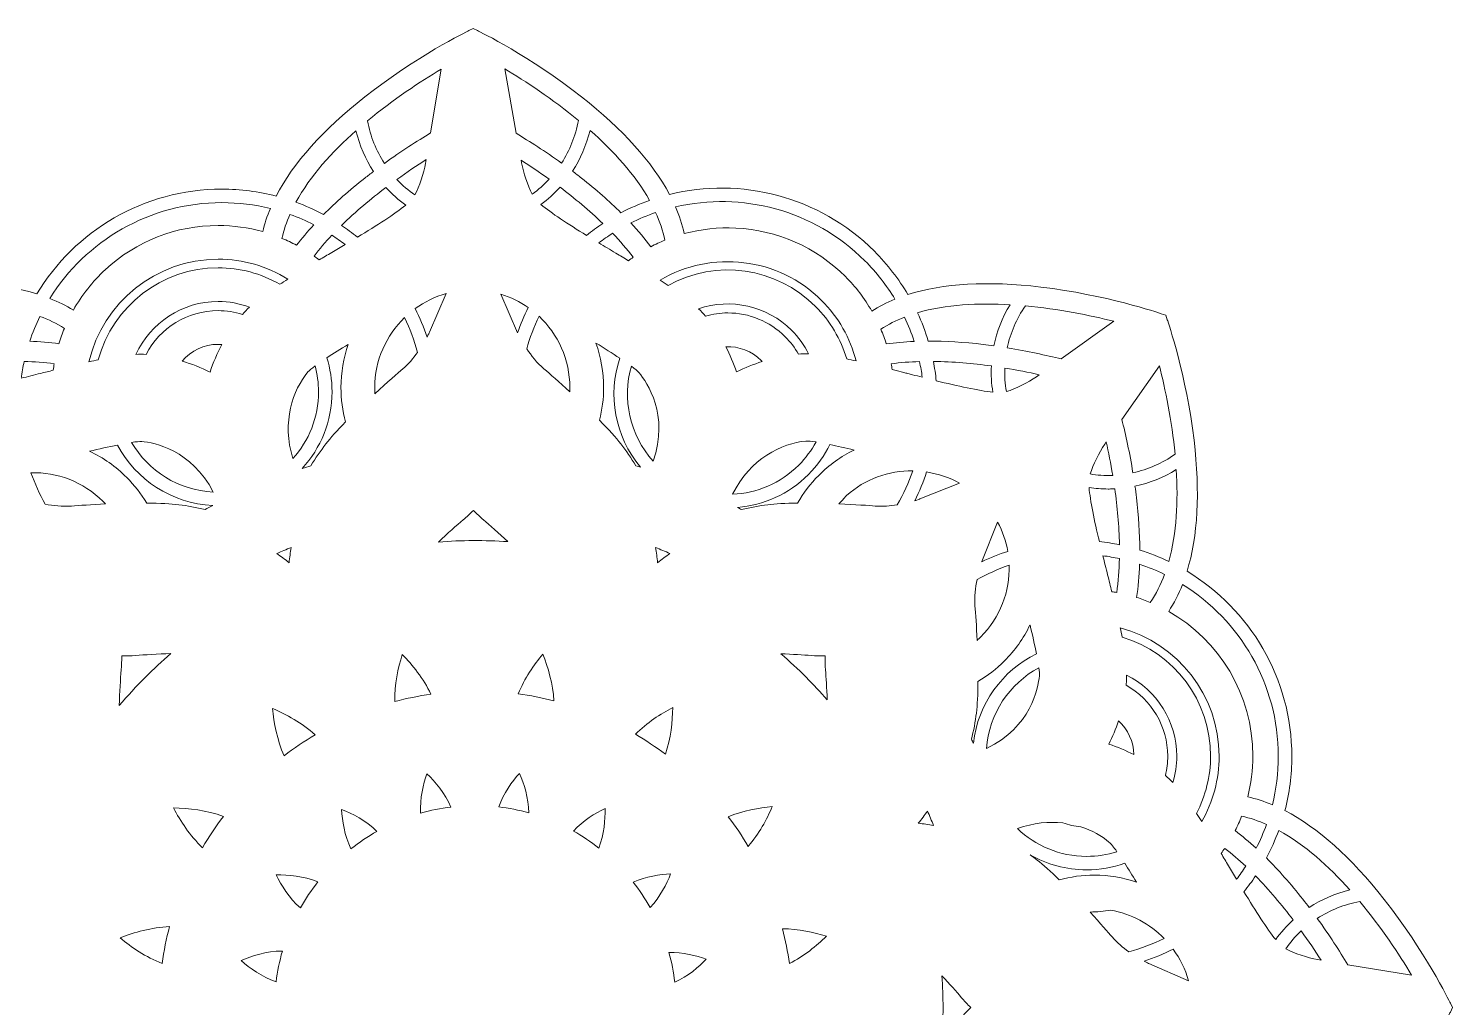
# Model space of a CAD drawing. Header units: millimetres. Extents: x -417 to 661, y -646 to -7.
# Drawn here: x 76.5 to 298.1, y -493.3 to -340.9 of the extents above; entities that cross this region are included whole.
import ezdxf

# ---------------------------------------------------------------- set-up
doc = ezdxf.new("R2010")
doc.units = ezdxf.units.MM
doc.header["$MEASUREMENT"] = 0
doc.layers.add('Layer 1', color=7, linetype='Continuous')

msp = doc.modelspace()

# ---------------------------------------------------------------- linework, layer by layer
at = {"layer": 'Layer 1', "lineweight": 0}
for points, knots in [([(297.77, -492.63), (297.61, -492.3), (293.76, -484.45), (287.47, -476.47), (282.31, -469.92), (277.15, -465.31), (272.02, -462.66), (272.72, -459.96), (273.1, -457.13), (273.1, -454.22), (273.1, -442.01), (266.56, -431.31), (256.8, -425.41), (258.48, -419.96), (258.84, -413.14), (257.88, -404.99), (256.68, -394.91), (253.85, -386.63), (253.73, -386.28), (253.73, -386.28), (253.48, -385.56), (253.48, -385.56), (253.48, -385.56), (252.75, -385.31), (252.75, -385.31), (252.41, -385.19), (244.13, -382.36), (234.04, -381.16), (225.77, -380.18), (218.85, -380.57), (213.35, -382.32), (211.94, -379.92), (210.2, -377.65), (208.14, -375.59), (199.51, -366.96), (187.32, -364.01), (176.25, -366.74), (173.58, -361.7), (169.02, -356.62), (162.57, -351.55), (154.59, -345.26), (146.74, -341.41), (146.41, -341.25), (146.41, -341.25), (145.72, -340.91), (145.72, -340.91), (145.72, -340.91), (145.03, -341.25), (145.03, -341.25), (144.7, -341.41), (136.85, -345.26), (128.87, -351.55), (122.32, -356.7), (117.71, -361.87), (115.06, -367), (112.36, -366.29), (109.53, -365.92), (106.61, -365.92), (94.41, -365.92), (83.7, -372.46), (77.81, -382.22), (72.36, -380.54), (65.53, -380.17), (57.39, -381.14), (47.3, -382.34), (39.03, -385.17), (38.68, -385.29), (38.68, -385.29), (37.95, -385.54), (37.95, -385.54), (37.95, -385.54), (37.7, -386.26), (37.7, -386.26), (37.58, -386.61), (34.76, -394.89), (33.56, -404.97), (32.57, -413.25), (32.97, -420.17), (34.72, -425.67), (32.31, -427.08), (30.05, -428.82), (27.99, -430.88), (19.35, -439.51), (16.41, -451.7), (19.14, -462.77), (14.1, -465.43), (9.02, -470), (3.94, -476.44), (-2.34, -484.42), (-6.19, -492.28), (-6.36, -492.61), (-6.36, -492.61), (-6.69, -493.3), (-6.69, -493.3), (-6.69, -493.3), (-6.36, -493.99), (-6.36, -493.99), (-6.19, -494.32), (-2.34, -502.17), (3.94, -510.15), (9.07, -516.66), (14.2, -521.25), (19.3, -523.91), (18.66, -526.49), (18.32, -529.19), (18.32, -531.97), (18.32, -544.22), (24.91, -554.96), (34.73, -560.84), (32.95, -566.35), (32.55, -573.3), (33.54, -581.63), (34.74, -591.71), (37.56, -599.99), (37.68, -600.34), (37.68, -600.34), (37.94, -601.06), (37.94, -601.06), (37.94, -601.06), (38.66, -601.31), (38.66, -601.31), (39.01, -601.43), (47.29, -604.26), (57.37, -605.46), (65.57, -606.44), (72.43, -606.05), (77.9, -604.34), (79.24, -606.51), (80.84, -608.56), (82.72, -610.44), (91.41, -619.13), (103.7, -622.05), (114.83, -619.23), (117.44, -624.48), (122.12, -629.78), (128.84, -635.08), (136.82, -641.36), (144.67, -645.21), (145, -645.37), (145, -645.37), (145.69, -645.71), (145.69, -645.71), (145.69, -645.71), (146.38, -645.37), (146.38, -645.37), (146.71, -645.21), (154.57, -641.36), (162.55, -635.08), (168.43, -630.44), (172.76, -625.79), (175.49, -621.18), (178.07, -621.81), (180.76, -622.15), (183.52, -622.15), (196.37, -622.15), (207.56, -614.91), (213.22, -604.28), (218.73, -606.07), (225.69, -606.47), (234.02, -605.48), (244.11, -604.28), (252.39, -601.45), (252.74, -601.33), (252.74, -601.33), (253.46, -601.08), (253.46, -601.08), (253.46, -601.08), (253.71, -600.36), (253.71, -600.36), (253.83, -600.01), (256.66, -591.73), (257.86, -581.65), (258.8, -573.72), (258.48, -567.05), (256.91, -561.67), (259.24, -560.28), (261.43, -558.59), (263.43, -556.59), (272.25, -547.76), (275.13, -535.22), (272.08, -523.96), (277.18, -521.31), (282.33, -516.7), (287.47, -510.18), (293.76, -502.2), (297.61, -494.35), (297.77, -494.01), (297.77, -494.01), (298.11, -493.32), (298.11, -493.32), (298.11, -493.32), (297.77, -492.63), (297.77, -492.63)], [0, 0, 0, 0, 1, 1, 1, 2, 2, 2, 3, 3, 3, 4, 4, 4, 5, 5, 5, 6, 6, 6, 7, 7, 7, 8, 8, 8, 9, 9, 9, 10, 10, 10, 11, 11, 11, 12, 12, 12, 13, 13, 13, 14, 14, 14, 15, 15, 15, 16, 16, 16, 17, 17, 17, 18, 18, 18, 19, 19, 19, 20, 20, 20, 21, 21, 21, 22, 22, 22, 23, 23, 23, 24, 24, 24, 25, 25, 25, 26, 26, 26, 27, 27, 27, 28, 28, 28, 29, 29, 29, 30, 30, 30, 31, 31, 31, 32, 32, 32, 33, 33, 33, 34, 34, 34, 35, 35, 35, 36, 36, 36, 37, 37, 37, 38, 38, 38, 39, 39, 39, 40, 40, 40, 41, 41, 41, 42, 42, 42, 43, 43, 43, 44, 44, 44, 45, 45, 45, 46, 46, 46, 47, 47, 47, 48, 48, 48, 49, 49, 49, 50, 50, 50, 51, 51, 51, 52, 52, 52, 53, 53, 53, 54, 54, 54, 55, 55, 55, 56, 56, 56, 57, 57, 57, 58, 58, 58, 59, 59, 59, 60, 60, 60, 61, 61, 61, 62, 62, 62, 63, 63, 63, 64, 64, 64, 64]), ([(139.09, -357.18), (137, -358.43), (134.51, -360.03), (131.9, -361.91), (130.63, -359.95), (129.72, -357.71), (129.27, -355.29), (133.31, -351.94), (137.51, -349.18), (140.74, -347.24), (140.74, -347.24), (139.09, -357.18), (139.09, -357.18)], [0, 0, 0, 0, 1, 1, 1, 2, 2, 2, 3, 3, 3, 4, 4, 4, 4]), ([(162.08, -355.22), (161.64, -357.65), (160.74, -359.9), (159.47, -361.87), (156.92, -360.04), (154.48, -358.47), (152.42, -357.23), (152.42, -357.23), (150.62, -347.19), (150.62, -347.19), (153.84, -349.12), (158.04, -351.87), (162.08, -355.22)], [0, 0, 0, 0, 1, 1, 1, 2, 2, 2, 3, 3, 3, 4, 4, 4, 4]), ([(127.46, -356.84), (128.03, -359.13), (128.97, -361.26), (130.21, -363.16), (129.76, -363.5), (129.31, -363.84), (128.86, -364.2), (126.45, -366.09), (124.31, -367.99), (122.43, -369.88), (121.05, -369.14), (119.62, -368.5), (118.13, -367.95), (120.35, -363.89), (123.76, -360.12), (127.46, -356.84)], [0, 0, 0, 0, 1, 1, 1, 2, 2, 2, 3, 3, 3, 4, 4, 4, 5, 5, 5, 5]), ([(173.15, -367.67), (171.64, -368.2), (170.15, -368.85), (168.71, -369.6), (166.9, -367.8), (164.85, -366), (162.56, -364.2), (162.1, -363.83), (161.63, -363.47), (161.16, -363.12), (162.4, -361.21), (163.34, -359.07), (163.9, -356.77), (167.54, -359.99), (170.91, -363.68), (173.15, -367.67)], [0, 0, 0, 0, 1, 1, 1, 2, 2, 2, 3, 3, 3, 4, 4, 4, 5, 5, 5, 5]), ([(138.31, -361.92), (138.05, -363.41), (137.33, -365.56), (136.64, -366.83), (135.62, -366.13), (134.69, -365.32), (133.84, -364.41), (135.43, -363.27), (136.97, -362.24), (138.4, -361.33), (138.4, -361.33), (138.31, -361.92), (138.31, -361.92)], [0, 0, 0, 0, 1, 1, 1, 2, 2, 2, 3, 3, 3, 4, 4, 4, 4]), ([(153.24, -361.85), (153.24, -361.85), (153.17, -361.42), (153.17, -361.42), (154.54, -362.3), (156.02, -363.3), (157.53, -364.38), (156.74, -365.24), (155.85, -366.01), (154.91, -366.69), (154.2, -365.37), (153.52, -363.34), (153.24, -361.85)], [0, 0, 0, 0, 1, 1, 1, 2, 2, 2, 3, 3, 3, 4, 4, 4, 4]), ([(135.22, -368.4), (133.5, -369.8), (130.74, -371.55), (127.71, -373.39), (126.91, -372.74), (126.09, -372.13), (125.23, -371.56), (127.43, -369.41), (129.8, -367.43), (132.14, -365.66), (133.08, -366.69), (134.11, -367.61), (135.22, -368.4)], [0, 0, 0, 0, 1, 1, 1, 2, 2, 2, 3, 3, 3, 4, 4, 4, 4]), ([(159.23, -365.63), (161.48, -367.32), (163.76, -369.21), (165.89, -371.27), (165.02, -371.84), (164.18, -372.46), (163.35, -373.12), (160.46, -371.34), (157.86, -369.65), (156.26, -368.3), (157.34, -367.52), (158.33, -366.62), (159.23, -365.63)], [0, 0, 0, 0, 1, 1, 1, 2, 2, 2, 3, 3, 3, 4, 4, 4, 4]), ([(206.66, -377.07), (208.49, -378.91), (210.05, -380.92), (211.34, -383.05), (210.05, -383.58), (208.85, -384.19), (207.74, -384.89), (206.61, -382.94), (205.24, -381.13), (203.63, -379.52), (199.08, -374.97), (193.02, -372.29), (186.58, -371.98), (183.85, -371.85), (181.15, -372.15), (178.56, -372.85), (178.25, -371.47), (177.79, -370.08), (177.19, -368.68), (187.45, -366.3), (198.68, -369.09), (206.66, -377.07)], [0, 0, 0, 0, 1, 1, 1, 2, 2, 2, 3, 3, 3, 4, 4, 4, 5, 5, 5, 6, 6, 6, 7, 7, 7, 7]), ([(106.61, -368.02), (109.21, -368.02), (111.73, -368.34), (114.15, -368.94), (113.64, -370.14), (113.24, -371.34), (112.96, -372.54), (110.71, -371.91), (108.38, -371.58), (106.02, -371.58), (99.51, -371.58), (93.28, -374.02), (88.48, -378.45), (86.48, -380.3), (84.81, -382.42), (83.5, -384.74), (82.37, -384.05), (81.15, -383.45), (79.84, -382.93), (85.41, -373.99), (95.33, -368.02), (106.61, -368.02)], [0, 0, 0, 0, 1, 1, 1, 2, 2, 2, 3, 3, 3, 4, 4, 4, 5, 5, 5, 6, 6, 6, 7, 7, 7, 7]), ([(117.2, -369.85), (118.48, -370.31), (119.72, -370.85), (120.91, -371.47), (119.94, -372.53), (119.05, -373.6), (118.24, -374.66), (117.49, -374.26), (116.73, -373.9), (115.96, -373.58), (116.24, -372.32), (116.66, -371.07), (117.2, -369.85)], [0, 0, 0, 0, 1, 1, 1, 2, 2, 2, 3, 3, 3, 4, 4, 4, 4]), ([(175.55, -373.87), (174.8, -374.17), (174.07, -374.51), (173.35, -374.88), (172.43, -373.65), (171.39, -372.42), (170.25, -371.19), (171.51, -370.56), (172.8, -370.01), (174.11, -369.56), (174.75, -370.97), (175.24, -372.4), (175.55, -373.87)], [0, 0, 0, 0, 1, 1, 1, 2, 2, 2, 3, 3, 3, 4, 4, 4, 4]), ([(125.78, -374.54), (125.09, -374.96), (124.4, -375.37), (123.7, -375.78), (123.04, -376.17), (122.39, -376.56), (121.76, -376.93), (121.49, -376.73), (121.22, -376.53), (120.95, -376.34), (121.81, -375.22), (122.74, -374.14), (123.73, -373.09), (124.43, -373.55), (125.12, -374.03), (125.78, -374.54)], [0, 0, 0, 0, 1, 1, 1, 2, 2, 2, 3, 3, 3, 4, 4, 4, 5, 5, 5, 5]), ([(169.88, -377.06), (169.24, -376.67), (168.58, -376.28), (167.9, -375.87), (167.03, -375.34), (166.14, -374.82), (165.27, -374.29), (165.97, -373.76), (166.68, -373.26), (167.41, -372.8), (168.56, -373.99), (169.64, -375.24), (170.62, -376.53), (170.37, -376.7), (170.12, -376.88), (169.88, -377.06)], [0, 0, 0, 0, 1, 1, 1, 2, 2, 2, 3, 3, 3, 4, 4, 4, 5, 5, 5, 5]), ([(199.92, -383.23), (202.56, -385.87), (204.39, -389.09), (205.3, -392.65), (204.78, -392.54), (204.3, -392.44), (203.84, -392.34), (202.93, -389.26), (201.26, -386.45), (198.98, -384.17), (192.85, -378.04), (183.55, -376.76), (176.04, -380.91), (175.65, -380.65), (175.23, -380.38), (174.79, -380.09), (182.78, -375.34), (193.22, -376.53), (199.92, -383.23)], [0, 0, 0, 0, 1, 1, 1, 2, 2, 2, 3, 3, 3, 4, 4, 4, 5, 5, 5, 6, 6, 6, 6]), ([(116.86, -379.92), (116.42, -380.2), (116.01, -380.47), (115.62, -380.73), (112.7, -379.04), (109.41, -378.16), (106.02, -378.16), (97.29, -378.16), (89.61, -384.12), (87.37, -392.48), (86.92, -392.57), (86.44, -392.68), (85.93, -392.79), (88.07, -383.55), (96.34, -376.83), (106.02, -376.83), (109.91, -376.83), (113.61, -377.89), (116.86, -379.92)], [0, 0, 0, 0, 1, 1, 1, 2, 2, 2, 3, 3, 3, 4, 4, 4, 5, 5, 5, 6, 6, 6, 6]), ([(141.52, -382.17), (141.52, -382.17), (138.9, -388.21), (138.9, -388.21), (138.89, -388.22), (138.76, -388.51), (138.53, -388.95), (138.02, -387.42), (137.4, -385.94), (136.69, -384.52), (138.13, -383.47), (139.76, -382.66), (141.52, -382.17)], [0, 0, 0, 0, 1, 1, 1, 2, 2, 2, 3, 3, 3, 4, 4, 4, 4]), ([(152.62, -388.29), (152.62, -388.28), (152.61, -388.27), (152.61, -388.27), (152.61, -388.27), (150.02, -382.27), (150.02, -382.27), (151.57, -382.74), (153, -383.45), (154.29, -384.35), (153.65, -385.63), (153.09, -386.95), (152.62, -388.29)], [0, 0, 0, 0, 1, 1, 1, 2, 2, 2, 3, 3, 3, 4, 4, 4, 4]), ([(196.33, -391.6), (195.77, -390.61), (195.08, -389.7), (194.27, -388.89), (191.86, -386.48), (188.63, -385.19), (185.33, -385.19), (184.17, -385.19), (183, -385.35), (181.86, -385.68), (181.54, -385.31), (181.18, -384.93), (180.77, -384.54), (185.77, -382.84), (191.46, -384.08), (195.27, -387.89), (196.34, -388.96), (197.24, -390.21), (197.91, -391.56), (197.34, -391.55), (196.82, -391.56), (196.33, -391.6)], [0, 0, 0, 0, 1, 1, 1, 2, 2, 2, 3, 3, 3, 4, 4, 4, 5, 5, 5, 6, 6, 6, 7, 7, 7, 7]), ([(109.81, -385.41), (108.59, -385.02), (107.32, -384.83), (106.02, -384.83), (101.26, -384.83), (96.98, -387.47), (94.81, -391.64), (94.32, -391.62), (93.8, -391.62), (93.23, -391.65), (95.48, -386.7), (100.45, -383.41), (106.02, -383.41), (107.69, -383.41), (109.35, -383.71), (110.9, -384.29), (110.49, -384.67), (110.13, -385.04), (109.81, -385.41)], [0, 0, 0, 0, 1, 1, 1, 2, 2, 2, 3, 3, 3, 4, 4, 4, 5, 5, 5, 6, 6, 6, 6]), ([(229.26, -383.91), (228.04, -385.93), (227.2, -388.1), (226.74, -390.31), (226.2, -390.24), (225.65, -390.16), (225.09, -390.1), (222.05, -389.74), (219.19, -389.56), (216.52, -389.57), (216.07, -388.08), (215.52, -386.61), (214.85, -385.17), (219.28, -383.87), (224.34, -383.62), (229.26, -383.91)], [0, 0, 0, 0, 1, 1, 1, 2, 2, 2, 3, 3, 3, 4, 4, 4, 5, 5, 5, 5]), ([(245.4, -386.49), (245.4, -386.49), (237.23, -392.36), (237.23, -392.36), (234.86, -391.77), (231.98, -391.14), (228.82, -390.62), (229.31, -388.34), (230.25, -386.12), (231.64, -384.09), (236.84, -384.57), (241.74, -385.58), (245.4, -386.49)], [0, 0, 0, 0, 1, 1, 1, 2, 2, 2, 3, 3, 3, 4, 4, 4, 4]), ([(78.29, -385.72), (79.64, -386.23), (80.92, -386.84), (82.1, -387.59), (81.78, -388.37), (81.5, -389.17), (81.25, -389.98), (79.81, -389.79), (78.29, -389.66), (76.7, -389.6), (77.15, -388.27), (77.68, -386.97), (78.29, -385.72)], [0, 0, 0, 0, 1, 1, 1, 2, 2, 2, 3, 3, 3, 4, 4, 4, 4]), ([(130.42, -397.76), (130.4, -397.44), (130.39, -397.11), (130.39, -396.79), (130.39, -392.57), (132.17, -388.7), (135.04, -385.92), (135.87, -387.64), (136.54, -389.46), (137.05, -391.34), (136.41, -392.23), (135.64, -393.16), (134.76, -393.9), (134.01, -394.53), (132.37, -395.96), (130.42, -397.76)], [0, 0, 0, 0, 1, 1, 1, 2, 2, 2, 3, 3, 3, 4, 4, 4, 5, 5, 5, 5]), ([(156.73, -393.9), (155.65, -392.99), (154.74, -391.82), (154.05, -390.78), (154.53, -389.05), (155.17, -387.35), (155.96, -385.71), (158.93, -388.49), (160.76, -392.44), (160.76, -396.79), (160.76, -397.02), (160.75, -397.24), (160.74, -397.46), (159.13, -395.98), (157.65, -394.68), (156.73, -393.9)], [0, 0, 0, 0, 1, 1, 1, 2, 2, 2, 3, 3, 3, 4, 4, 4, 5, 5, 5, 5]), ([(214.33, -389.62), (212.82, -389.69), (211.38, -389.82), (210, -390.01), (209.75, -389.24), (209.47, -388.48), (209.15, -387.73), (210.29, -386.99), (211.53, -386.36), (212.84, -385.85), (213.43, -387.08), (213.92, -388.34), (214.33, -389.62)], [0, 0, 0, 0, 1, 1, 1, 2, 2, 2, 3, 3, 3, 4, 4, 4, 4]), ([(168.68, -405.55), (167.93, -404.59), (166.81, -403.36), (165.36, -401.89), (165.79, -400.23), (166.01, -398.52), (166.01, -396.79), (166.01, -394.4), (165.6, -392.07), (164.81, -389.88), (166.1, -390.67), (167.4, -391.49), (168.52, -392.23), (166.64, -397.93), (167.71, -404.4), (171.76, -409.21), (171.52, -409.14), (171.28, -409.06), (171.03, -408.99), (170.31, -407.79), (169.52, -406.64), (168.68, -405.55)], [0, 0, 0, 0, 1, 1, 1, 2, 2, 2, 3, 3, 3, 4, 4, 4, 5, 5, 5, 6, 6, 6, 7, 7, 7, 7]), ([(106.61, -390.11), (105.88, -391.47), (105.27, -392.91), (104.77, -394.4), (103.36, -393.7), (101.89, -393.12), (100.41, -392.68), (101.8, -391.06), (103.85, -390.08), (106.02, -390.08), (106.22, -390.08), (106.42, -390.09), (106.61, -390.11)], [0, 0, 0, 0, 1, 1, 1, 2, 2, 2, 3, 3, 3, 4, 4, 4, 4]), ([(122.94, -392.17), (123.95, -391.52), (125.1, -390.79), (126.28, -390.08), (125.53, -392.22), (125.14, -394.48), (125.14, -396.79), (125.14, -398.61), (125.38, -400.41), (125.86, -402.16), (124.54, -403.51), (123.51, -404.65), (122.81, -405.55), (121.97, -406.63), (121.18, -407.78), (120.46, -408.98), (120.01, -409.11), (119.56, -409.26), (119.11, -409.4), (121.99, -406.25), (123.75, -402.06), (123.75, -397.46), (123.75, -395.62), (123.47, -393.85), (122.94, -392.17)], [0, 0, 0, 0, 1, 1, 1, 2, 2, 2, 3, 3, 3, 4, 4, 4, 5, 5, 5, 6, 6, 6, 7, 7, 7, 8, 8, 8, 8]), ([(185.03, -390.45), (187.07, -390.37), (189.07, -391.12), (190.55, -392.6), (190.6, -392.65), (190.65, -392.7), (190.69, -392.75), (189.33, -393.18), (187.99, -393.73), (186.69, -394.38), (186.24, -393.02), (185.68, -391.71), (185.03, -390.45)], [0, 0, 0, 0, 1, 1, 1, 2, 2, 2, 3, 3, 3, 4, 4, 4, 4]), ([(80.36, -394.12), (79.73, -394.27), (79.09, -394.43), (78.43, -394.6), (77.41, -394.85), (76.39, -395.11), (75.38, -395.36), (75.49, -394.48), (75.65, -393.61), (75.84, -392.75), (77.42, -392.78), (78.99, -392.89), (80.52, -393.09), (80.46, -393.43), (80.41, -393.77), (80.36, -394.12)], [0, 0, 0, 0, 1, 1, 1, 2, 2, 2, 3, 3, 3, 4, 4, 4, 5, 5, 5, 5]), ([(121.12, -393.43), (121.46, -394.72), (121.65, -396.07), (121.65, -397.46), (121.65, -401.46), (120.14, -405.11), (117.66, -407.87), (115.89, -402.16), (117.66, -397.18), (120.01, -394.38), (120.21, -394.15), (120.6, -393.82), (121.12, -393.43)], [0, 0, 0, 0, 1, 1, 1, 2, 2, 2, 3, 3, 3, 4, 4, 4, 4]), ([(173.73, -408.29), (170.01, -404.17), (168.88, -398.53), (170.33, -393.48), (170.9, -393.9), (171.32, -394.25), (171.53, -394.51), (172.77, -395.99), (176.24, -401.03), (173.73, -408.29)], [0, 0, 0, 0, 1, 1, 1, 2, 2, 2, 3, 3, 3, 3]), ([(214.08, -394.82), (214.08, -394.82), (213.21, -394.59), (213.21, -394.59), (212.99, -394.54), (212.76, -394.48), (212.54, -394.42), (212.54, -394.42), (211.73, -394.21), (211.73, -394.21), (211.73, -394.21), (211.73, -394.21), (211.73, -394.21), (211.46, -394.15), (211.19, -394.08), (210.92, -394.01), (210.87, -393.71), (210.82, -393.41), (210.77, -393.11), (212.21, -392.92), (213.68, -392.8), (215.17, -392.76), (215.34, -393.57), (215.49, -394.38), (215.59, -395.2), (215.09, -395.07), (214.58, -394.94), (214.08, -394.82)], [0, 0, 0, 0, 1, 1, 1, 2, 2, 2, 3, 3, 3, 4, 4, 4, 5, 5, 5, 6, 6, 6, 7, 7, 7, 8, 8, 8, 9, 9, 9, 9]), ([(226.59, -397.53), (224.35, -397.29), (221.13, -396.57), (217.77, -395.75), (217.67, -394.74), (217.52, -393.74), (217.32, -392.74), (220.38, -392.77), (223.45, -393.05), (226.35, -393.45), (226.28, -394.82), (226.36, -396.19), (226.59, -397.53)], [0, 0, 0, 0, 1, 1, 1, 2, 2, 2, 3, 3, 3, 4, 4, 4, 4]), ([(233.35, -395.14), (232.13, -396.01), (230.11, -397.02), (228.7, -397.43), (228.48, -396.23), (228.39, -395), (228.43, -393.77), (230.35, -394.08), (232.16, -394.44), (233.81, -394.81), (233.81, -394.81), (233.35, -395.14), (233.35, -395.14)], [0, 0, 0, 0, 1, 1, 1, 2, 2, 2, 3, 3, 3, 4, 4, 4, 4]), ([(252.49, -393.4), (253.41, -397.04), (254.43, -401.96), (254.93, -407.19), (252.93, -408.58), (250.71, -409.56), (248.38, -410.08), (247.87, -406.96), (247.25, -404.12), (246.66, -401.78), (246.66, -401.78), (252.49, -393.4), (252.49, -393.4)], [0, 0, 0, 0, 1, 1, 1, 2, 2, 2, 3, 3, 3, 4, 4, 4, 4]), ([(94.14, -405.21), (96.04, -405.39), (101.88, -406.47), (105.27, -413.07), (99.85, -412.81), (95.14, -409.77), (92.54, -405.35), (93.26, -405.24), (93.82, -405.19), (94.14, -405.21)], [0, 0, 0, 0, 1, 1, 1, 2, 2, 2, 3, 3, 3, 3]), ([(196.38, -408.87), (193.52, -411.73), (189.83, -413.24), (186.08, -413.42), (188.83, -407.85), (193.75, -405.46), (197.48, -405.14), (197.81, -405.11), (198.36, -405.16), (199.06, -405.27), (198.36, -406.56), (197.47, -407.78), (196.38, -408.87)], [0, 0, 0, 0, 1, 1, 1, 2, 2, 2, 3, 3, 3, 4, 4, 4, 4]), ([(245.12, -410.49), (243.96, -410.52), (242.83, -410.45), (241.73, -410.26), (242.16, -408.83), (243.11, -406.9), (243.98, -405.64), (243.98, -405.64), (244.23, -405.28), (244.23, -405.28), (244.58, -406.88), (244.93, -408.63), (245.23, -410.48), (245.2, -410.48), (245.16, -410.49), (245.12, -410.49)], [0, 0, 0, 0, 1, 1, 1, 2, 2, 2, 3, 3, 3, 4, 4, 4, 5, 5, 5, 5]), ([(105.2, -415.17), (104.8, -415.38), (104.39, -415.58), (103.99, -415.8), (102.64, -415.47), (101.27, -415.21), (99.9, -415.04), (98.68, -414.89), (97, -414.8), (94.91, -414.79), (94.05, -413.34), (93, -411.99), (91.8, -410.79), (90.1, -409.09), (88.15, -407.72), (86.01, -406.73), (87.48, -406.38), (89.01, -406.02), (90.36, -405.75), (93.22, -411.13), (98.77, -414.87), (105.2, -415.17)], [0, 0, 0, 0, 1, 1, 1, 2, 2, 2, 3, 3, 3, 4, 4, 4, 5, 5, 5, 6, 6, 6, 7, 7, 7, 7]), ([(199.48, -410.47), (198.19, -411.75), (197.09, -413.21), (196.19, -414.8), (194.28, -414.81), (192.73, -414.9), (191.58, -415.04), (190.22, -415.21), (188.85, -415.47), (187.49, -415.8), (187.28, -415.69), (187.07, -415.58), (186.86, -415.47), (190.88, -415.13), (194.8, -413.42), (197.87, -410.35), (199.27, -408.95), (200.38, -407.37), (201.22, -405.68), (202.38, -405.92), (203.68, -406.22), (204.99, -406.54), (202.96, -407.52), (201.11, -408.84), (199.48, -410.47)], [0, 0, 0, 0, 1, 1, 1, 2, 2, 2, 3, 3, 3, 4, 4, 4, 5, 5, 5, 6, 6, 6, 7, 7, 7, 8, 8, 8, 8]), ([(88.09, -414.51), (88.23, -414.65), (88.37, -414.79), (88.5, -414.93), (86.34, -415.03), (84.4, -415.15), (83.21, -415.25), (81.8, -415.37), (80.34, -415.19), (79.12, -414.95), (78.25, -413.4), (77.5, -411.76), (76.9, -410.06), (80.95, -409.94), (85.02, -411.44), (88.09, -414.51)], [0, 0, 0, 0, 1, 1, 1, 2, 2, 2, 3, 3, 3, 4, 4, 4, 5, 5, 5, 5]), ([(214.12, -409.77), (213.49, -411.59), (212.68, -413.36), (211.7, -415.06), (210.62, -415.24), (209.42, -415.35), (208.27, -415.25), (207.31, -415.17), (205.19, -415.02), (202.61, -414.92), (203.02, -414.5), (203.42, -414.06), (203.8, -413.62), (206.69, -411.02), (210.41, -409.73), (214.12, -409.77)], [0, 0, 0, 0, 1, 1, 1, 2, 2, 2, 3, 3, 3, 4, 4, 4, 5, 5, 5, 5]), ([(221.41, -411.71), (221.41, -411.71), (215.22, -414.15), (215.22, -414.15), (215.21, -414.16), (214.92, -414.27), (214.43, -414.42), (215.15, -412.96), (215.77, -411.47), (216.27, -409.95), (218.05, -410.22), (219.8, -410.8), (221.41, -411.71)], [0, 0, 0, 0, 1, 1, 1, 2, 2, 2, 3, 3, 3, 4, 4, 4, 4]), ([(253.96, -423.88), (252.51, -423.18), (251.01, -422.59), (249.45, -422.1), (249.44, -419.55), (249.27, -416.82), (248.92, -413.93), (248.85, -413.33), (248.78, -412.74), (248.69, -412.16), (250.96, -411.68), (253.13, -410.8), (255.12, -409.58), (255.42, -414.45), (255.2, -419.46), (253.96, -423.88)], [0, 0, 0, 0, 1, 1, 1, 2, 2, 2, 3, 3, 3, 4, 4, 4, 5, 5, 5, 5]), ([(246.28, -421.28), (245.26, -421.07), (244.22, -420.91), (243.16, -420.79), (242.37, -417.49), (241.73, -414.45), (241.55, -412.36), (242.52, -412.51), (243.52, -412.6), (244.54, -412.6), (244.75, -412.6), (244.97, -412.59), (245.19, -412.59), (245.31, -412.58), (245.43, -412.57), (245.55, -412.57), (245.95, -415.36), (246.23, -418.32), (246.28, -421.28)], [0, 0, 0, 0, 1, 1, 1, 2, 2, 2, 3, 3, 3, 4, 4, 4, 5, 5, 5, 6, 6, 6, 6]), ([(151.11, -420.79), (147.51, -420.55), (143.9, -420.57), (140.31, -420.85), (141.74, -419.51), (143.17, -418.23), (144.16, -417.4), (144.7, -416.94), (145.23, -416.45), (145.74, -415.92), (146.26, -416.45), (146.79, -416.94), (147.32, -417.4), (148.29, -418.21), (149.69, -419.47), (151.11, -420.79)], [0, 0, 0, 0, 1, 1, 1, 2, 2, 2, 3, 3, 3, 4, 4, 4, 5, 5, 5, 5]), ([(228.9, -422.3), (227.51, -422.76), (226.16, -423.3), (224.86, -423.93), (224.87, -423.91), (224.88, -423.89), (224.88, -423.89), (224.88, -423.89), (227.32, -417.74), (227.32, -417.74), (228.1, -419.19), (228.62, -420.73), (228.9, -422.3)], [0, 0, 0, 0, 1, 1, 1, 2, 2, 2, 3, 3, 3, 4, 4, 4, 4]), ([(117.4, -421.71), (117.27, -422.48), (117.15, -423.27), (117.06, -424.07), (116.44, -423.57), (115.8, -423.09), (115.15, -422.64), (115.9, -422.31), (116.65, -422), (117.4, -421.71)], [0, 0, 0, 0, 1, 1, 1, 2, 2, 2, 3, 3, 3, 3]), ([(174.42, -424.07), (174.33, -423.27), (174.22, -422.48), (174.09, -421.7), (174.84, -422), (175.59, -422.31), (176.34, -422.64), (175.69, -423.09), (175.05, -423.57), (174.42, -424.07)], [0, 0, 0, 0, 1, 1, 1, 2, 2, 2, 3, 3, 3, 3]), ([(243.7, -422.98), (244.57, -423.1), (245.43, -423.25), (246.27, -423.44), (246.23, -425.22), (246.1, -426.99), (245.85, -428.71), (245.6, -428.66), (245.35, -428.62), (245.09, -428.58), (244.88, -427.73), (244.66, -426.85), (244.44, -425.95), (244.19, -424.96), (243.94, -423.97), (243.7, -422.98)], [0, 0, 0, 0, 1, 1, 1, 2, 2, 2, 3, 3, 3, 4, 4, 4, 5, 5, 5, 5]), ([(229.12, -424.45), (229.24, -428.5), (227.74, -432.57), (224.67, -435.65), (224.49, -435.83), (224.31, -436), (224.13, -436.16), (224.03, -433.97), (223.91, -431.99), (223.8, -430.78), (223.69, -429.4), (223.87, -427.92), (224.12, -426.7), (225.7, -425.81), (227.38, -425.06), (229.12, -424.45)], [0, 0, 0, 0, 1, 1, 1, 2, 2, 2, 3, 3, 3, 4, 4, 4, 5, 5, 5, 5]), ([(253.3, -425.89), (252.72, -427.45), (251.99, -428.92), (251.08, -430.24), (250.38, -429.96), (249.67, -429.7), (248.95, -429.47), (249.19, -427.85), (249.35, -426.12), (249.41, -424.31), (250.75, -424.75), (252.05, -425.28), (253.3, -425.89)], [0, 0, 0, 0, 1, 1, 1, 2, 2, 2, 3, 3, 3, 4, 4, 4, 4]), ([(271, -454.22), (271, -456.81), (270.68, -459.34), (270.08, -461.75), (268.8, -461.22), (267.53, -460.8), (266.25, -460.51), (266.77, -458.46), (267.04, -456.33), (267.04, -454.16), (267.04, -444.56), (261.82, -436.1), (253.94, -431.64), (254.77, -430.36), (255.49, -428.97), (256.09, -427.45), (265.03, -433.02), (271, -442.93), (271, -454.22)], [0, 0, 0, 0, 1, 1, 1, 2, 2, 2, 3, 3, 3, 4, 4, 4, 5, 5, 5, 6, 6, 6, 6]), ([(224.02, -447.47), (224.17, -446.26), (224.25, -444.6), (224.26, -442.54), (225.76, -441.67), (227.14, -440.6), (228.38, -439.36), (230.02, -437.72), (231.35, -435.84), (232.34, -433.79), (232.35, -433.78), (232.36, -433.78), (232.37, -433.77), (232.74, -435.33), (233.1, -436.89), (233.36, -438.24), (228.07, -440.85), (224.25, -446.03), (223.56, -452.14), (223.45, -451.95), (223.36, -451.75), (223.25, -451.56), (223.59, -450.21), (223.85, -448.83), (224.02, -447.47)], [0, 0, 0, 0, 1, 1, 1, 2, 2, 2, 3, 3, 3, 4, 4, 4, 5, 5, 5, 6, 6, 6, 7, 7, 7, 8, 8, 8, 8]), ([(259.08, -464.37), (258.79, -463.92), (258.52, -463.5), (258.26, -463.1), (259.7, -460.35), (260.46, -457.28), (260.46, -454.16), (260.46, -445.57), (254.86, -438.11), (246.71, -435.67), (246.62, -435.21), (246.52, -434.72), (246.41, -434.21), (255.32, -436.56), (261.79, -444.76), (261.79, -454.16), (261.79, -457.78), (260.86, -461.26), (259.08, -464.37)], [0, 0, 0, 0, 1, 1, 1, 2, 2, 2, 3, 3, 3, 4, 4, 4, 5, 5, 5, 6, 6, 6, 6]), ([(94.7, -441.91), (93.29, -443.32), (91.94, -444.78), (90.65, -446.3), (90.71, -444.24), (90.82, -442.16), (90.94, -440.75), (91, -440.05), (91.03, -439.33), (91.02, -438.59), (91.75, -438.6), (92.48, -438.57), (93.18, -438.51), (94.56, -438.4), (96.62, -438.29), (98.67, -438.22), (97.3, -439.41), (95.97, -440.64), (94.7, -441.91)], [0, 0, 0, 0, 1, 1, 1, 2, 2, 2, 3, 3, 3, 4, 4, 4, 5, 5, 5, 6, 6, 6, 6]), ([(133.51, -445.68), (133.49, -443.03), (134.02, -440.47), (134.68, -438.35), (136.28, -439.99), (137.96, -442.09), (139.15, -444.54), (137.25, -444.81), (135.36, -445.19), (133.51, -445.68)], [0, 0, 0, 0, 1, 1, 1, 2, 2, 2, 3, 3, 3, 3]), ([(152.71, -444.48), (153.71, -442.08), (155.16, -439.97), (156.55, -438.29), (157.38, -440.38), (158.12, -442.9), (158.29, -445.57), (156.46, -445.1), (154.59, -444.74), (152.71, -444.48)], [0, 0, 0, 0, 1, 1, 1, 2, 2, 2, 3, 3, 3, 3]), ([(197.53, -441.91), (196.27, -440.65), (194.95, -439.42), (193.59, -438.25), (195.4, -438.32), (197.13, -438.41), (198.31, -438.51), (199.01, -438.57), (199.73, -438.6), (200.47, -438.59), (200.46, -439.33), (200.48, -440.05), (200.54, -440.75), (200.64, -441.91), (200.74, -443.61), (200.8, -445.4), (199.75, -444.2), (198.66, -443.04), (197.53, -441.91)], [0, 0, 0, 0, 1, 1, 1, 2, 2, 2, 3, 3, 3, 4, 4, 4, 5, 5, 5, 6, 6, 6, 6]), ([(225.58, -453), (225.98, -447.56), (229.18, -442.88), (233.74, -440.41), (233.81, -440.96), (233.85, -441.4), (233.82, -441.68), (233.65, -443.61), (232.53, -449.65), (225.58, -453)], [0, 0, 0, 0, 1, 1, 1, 2, 2, 2, 3, 3, 3, 3]), ([(254.59, -458.29), (254.19, -457.87), (253.81, -457.5), (253.43, -457.18), (253.67, -456.19), (253.79, -455.18), (253.79, -454.16), (253.79, -449.57), (251.29, -445.36), (247.33, -443.14), (247.34, -443.06), (247.34, -442.98), (247.35, -442.91), (247.39, -442.49), (247.41, -442.05), (247.4, -441.58), (252.1, -443.92), (255.21, -448.81), (255.21, -454.16), (255.21, -455.58), (255, -456.96), (254.59, -458.29)], [0, 0, 0, 0, 1, 1, 1, 2, 2, 2, 3, 3, 3, 4, 4, 4, 5, 5, 5, 6, 6, 6, 7, 7, 7, 7]), ([(121.11, -450.87), (119.44, -451.86), (117.83, -452.94), (116.28, -454.12), (115.21, -451.64), (114.71, -449.02), (114.5, -446.75), (116.65, -447.68), (119.05, -449), (121.11, -450.87)], [0, 0, 0, 0, 1, 1, 1, 2, 2, 2, 3, 3, 3, 3]), ([(175.63, -453.89), (174.13, -452.76), (172.56, -451.71), (170.95, -450.77), (172.77, -448.97), (174.87, -447.61), (176.77, -446.61), (176.74, -448.82), (176.46, -451.39), (175.63, -453.89)], [0, 0, 0, 0, 1, 1, 1, 2, 2, 2, 3, 3, 3, 3]), ([(248.54, -453.95), (247.29, -453.31), (245.98, -452.76), (244.63, -452.31), (245.21, -451.14), (245.71, -449.93), (246.12, -448.69), (247.6, -450.03), (248.48, -451.91), (248.54, -453.95)], [0, 0, 0, 0, 1, 1, 1, 2, 2, 2, 3, 3, 3, 3]), ([(137.52, -463.06), (137.4, -460.76), (137.94, -458.55), (138.51, -456.92), (139.8, -458.14), (141.33, -459.93), (142.25, -462.1), (140.65, -462.3), (139.07, -462.62), (137.52, -463.06)], [0, 0, 0, 0, 1, 1, 1, 2, 2, 2, 3, 3, 3, 3]), ([(149.68, -462.08), (150.45, -459.94), (151.78, -458.14), (152.91, -456.87), (153.62, -458.47), (154.34, -460.66), (154.37, -462.99), (152.84, -462.57), (151.26, -462.26), (149.68, -462.08)], [0, 0, 0, 0, 1, 1, 1, 2, 2, 2, 3, 3, 3, 3]), ([(103.59, -468.43), (101.62, -466.53), (100.15, -464.28), (99.08, -462.25), (101.45, -462.28), (104.21, -462.6), (106.86, -463.56), (105.67, -465.12), (104.58, -466.75), (103.59, -468.43)], [0, 0, 0, 0, 1, 1, 1, 2, 2, 2, 3, 3, 3, 3]), ([(126.7, -468.6), (125.68, -466.51), (125.33, -464.21), (125.23, -462.47), (126.9, -463.12), (129.03, -464.2), (130.73, -465.89), (129.32, -466.69), (127.98, -467.6), (126.7, -468.6)], [0, 0, 0, 0, 1, 1, 1, 2, 2, 2, 3, 3, 3, 3]), ([(161.31, -465.84), (162.82, -464.2), (164.72, -463.07), (166.23, -462.34), (166.27, -464.06), (166.1, -466.33), (165.27, -468.48), (164.01, -467.5), (162.69, -466.62), (161.31, -465.84)], [0, 0, 0, 0, 1, 1, 1, 2, 2, 2, 3, 3, 3, 3]), ([(185.41, -463.61), (187.74, -462.68), (190.16, -462.23), (192.26, -462.04), (191.4, -464.03), (190.19, -466.25), (188.52, -468.22), (187.57, -466.63), (186.53, -465.09), (185.41, -463.61)], [0, 0, 0, 0, 1, 1, 1, 2, 2, 2, 3, 3, 3, 3]), ([(214.98, -464.63), (215.48, -464), (215.96, -463.37), (216.42, -462.72), (216.74, -463.47), (217.05, -464.21), (217.34, -464.97), (216.57, -464.83), (215.78, -464.72), (214.98, -464.63)], [0, 0, 0, 0, 1, 1, 1, 2, 2, 2, 3, 3, 3, 3]), ([(244.65, -467.55), (244.94, -467.8), (245.37, -468.33), (245.88, -469.05), (244.39, -469.52), (242.81, -469.78), (241.16, -469.78), (236.99, -469.78), (233.2, -468.13), (230.39, -465.46), (232.92, -464.55), (235.33, -464.33), (237.48, -464.58), (238.36, -464.89), (239.29, -465.09), (240.25, -465.17), (242.01, -465.73), (243.51, -466.59), (244.65, -467.55)], [0, 0, 0, 0, 1, 1, 1, 2, 2, 2, 3, 3, 3, 4, 4, 4, 5, 5, 5, 6, 6, 6, 6]), ([(264.28, -465.78), (264.65, -465.05), (264.99, -464.3), (265.29, -463.53), (266.6, -463.81), (267.89, -464.25), (269.16, -464.8), (268.71, -466.08), (268.16, -467.32), (267.55, -468.52), (266.46, -467.52), (265.37, -466.61), (264.28, -465.78)], [0, 0, 0, 0, 1, 1, 1, 2, 2, 2, 3, 3, 3, 4, 4, 4, 4]), ([(282.12, -475), (279.83, -475.57), (277.7, -476.51), (275.81, -477.75), (275.49, -477.32), (275.16, -476.89), (274.82, -476.46), (272.93, -474.06), (271.03, -471.92), (269.14, -470.03), (269.88, -468.66), (270.52, -467.22), (271.06, -465.74), (275.11, -467.94), (278.85, -471.33), (282.12, -475)], [0, 0, 0, 0, 1, 1, 1, 2, 2, 2, 3, 3, 3, 4, 4, 4, 5, 5, 5, 5]), ([(242.38, -472.7), (240.53, -472.7), (238.69, -472.95), (236.92, -473.45), (235.56, -472.11), (234.41, -471.08), (233.5, -470.38), (233.13, -470.09), (232.75, -469.81), (232.37, -469.54), (234.96, -471.03), (237.96, -471.88), (241.16, -471.88), (243.24, -471.88), (245.24, -471.52), (247.1, -470.86), (247.68, -471.76), (248.31, -472.76), (248.93, -473.78), (246.83, -473.07), (244.63, -472.7), (242.38, -472.7)], [0, 0, 0, 0, 1, 1, 1, 2, 2, 2, 3, 3, 3, 4, 4, 4, 5, 5, 5, 6, 6, 6, 7, 7, 7, 7]), ([(265.93, -471.33), (265.48, -472.02), (265, -472.7), (264.5, -473.35), (264.08, -472.65), (263.66, -471.94), (263.24, -471.24), (262.86, -470.59), (262.48, -469.95), (262.11, -469.33), (262.3, -469.07), (262.48, -468.8), (262.66, -468.54), (263.78, -469.4), (264.87, -470.34), (265.93, -471.33)], [0, 0, 0, 0, 1, 1, 1, 2, 2, 2, 3, 3, 3, 4, 4, 4, 5, 5, 5, 5]), ([(115.08, -472.68), (116.89, -472.64), (119.31, -472.82), (121.54, -473.77), (120.53, -475.05), (119.62, -476.4), (118.83, -477.81), (117.06, -476.26), (115.85, -474.27), (115.08, -472.68)], [0, 0, 0, 0, 1, 1, 1, 2, 2, 2, 3, 3, 3, 3]), ([(170.62, -473.81), (172.63, -472.9), (174.78, -472.58), (176.44, -472.49), (175.82, -474.08), (174.81, -476.08), (173.26, -477.73), (172.48, -476.36), (171.6, -475.05), (170.62, -473.81)], [0, 0, 0, 0, 1, 1, 1, 2, 2, 2, 3, 3, 3, 3]), ([(270.59, -482.74), (269.2, -481.01), (267.47, -478.28), (265.66, -475.29), (266.29, -474.5), (266.89, -473.68), (267.46, -472.83), (269.59, -475.01), (271.56, -477.36), (273.31, -479.68), (272.29, -480.61), (271.38, -481.63), (270.59, -482.74)], [0, 0, 0, 0, 1, 1, 1, 2, 2, 2, 3, 3, 3, 4, 4, 4, 4]), ([(245.16, -482.33), (244.57, -481.64), (243.31, -480.19), (241.72, -478.45), (242.8, -478.42), (243.87, -478.33), (244.91, -478.17), (248.13, -478.72), (251.02, -480.31), (253.23, -482.57), (251.49, -483.42), (249.65, -484.11), (247.74, -484.63), (246.84, -484), (245.9, -483.22), (245.16, -482.33)], [0, 0, 0, 0, 1, 1, 1, 2, 2, 2, 3, 3, 3, 4, 4, 4, 5, 5, 5, 5]), ([(291.75, -488.29), (291.75, -488.29), (281.81, -486.64), (281.81, -486.64), (280.54, -484.53), (278.94, -482.04), (277.06, -479.43), (279.02, -478.17), (281.26, -477.26), (283.67, -476.81), (287.03, -480.84), (289.8, -485.05), (291.75, -488.29)], [0, 0, 0, 0, 1, 1, 1, 2, 2, 2, 3, 3, 3, 4, 4, 4, 4]), ([(97.31, -486.46), (94.76, -485.46), (92.53, -483.94), (90.76, -482.47), (92.97, -481.6), (95.65, -480.83), (98.47, -480.7), (97.97, -482.59), (97.58, -484.52), (97.31, -486.46)], [0, 0, 0, 0, 1, 1, 1, 2, 2, 2, 3, 3, 3, 3]), ([(193.85, -481.04), (196.33, -481.09), (198.7, -481.61), (200.68, -482.22), (199.14, -483.71), (197.2, -485.29), (194.92, -486.46), (194.67, -484.64), (194.31, -482.83), (193.85, -481.04)], [0, 0, 0, 0, 1, 1, 1, 2, 2, 2, 3, 3, 3, 3]), ([(277.1, -485.85), (275.59, -485.6), (273.43, -484.87), (272.16, -484.17), (272.85, -483.16), (273.66, -482.23), (274.56, -481.38), (275.7, -482.97), (276.74, -484.51), (277.65, -485.95), (277.65, -485.95), (277.1, -485.85), (277.1, -485.85)], [0, 0, 0, 0, 1, 1, 1, 2, 2, 2, 3, 3, 3, 4, 4, 4, 4]), ([(115.94, -484.53), (115.96, -484.53), (115.99, -484.53), (116.02, -484.53), (115.57, -486.1), (115.25, -487.69), (115.05, -489.31), (112.82, -488.56), (110.93, -487.17), (109.62, -486), (111.26, -485.27), (113.54, -484.53), (115.94, -484.53)], [0, 0, 0, 0, 1, 1, 1, 2, 2, 2, 3, 3, 3, 4, 4, 4, 4]), ([(181.99, -485.77), (180.82, -486.99), (179.14, -488.44), (177.09, -489.38), (176.9, -487.82), (176.6, -486.27), (176.18, -484.76), (178.36, -484.71), (180.44, -485.23), (181.99, -485.77)], [0, 0, 0, 0, 1, 1, 1, 2, 2, 2, 3, 3, 3, 3]), ([(250.85, -486.47), (250.84, -486.47), (250.57, -486.34), (250.13, -486.11), (251.69, -485.59), (253.19, -484.96), (254.63, -484.22), (255.71, -485.69), (256.53, -487.35), (257.02, -489.15), (257.02, -489.15), (250.85, -486.47), (250.85, -486.47)], [0, 0, 0, 0, 1, 1, 1, 2, 2, 2, 3, 3, 3, 4, 4, 4, 4]), ([(218.66, -488.38), (219.85, -489.65), (220.94, -490.88), (221.66, -491.73), (222.11, -492.27), (222.61, -492.8), (223.14, -493.31), (222.61, -493.83), (222.11, -494.36), (221.66, -494.89), (220.94, -495.75), (219.85, -496.97), (218.67, -498.25), (218.78, -496.61), (218.83, -494.97), (218.83, -493.33), (218.83, -491.68), (218.78, -490.03), (218.66, -488.38)], [0, 0, 0, 0, 1, 1, 1, 2, 2, 2, 3, 3, 3, 4, 4, 4, 5, 5, 5, 6, 6, 6, 6])]:
    msp.add_open_spline(points, degree=3, knots=knots, dxfattribs=at)

doc.saveas('drawing.dxf')
